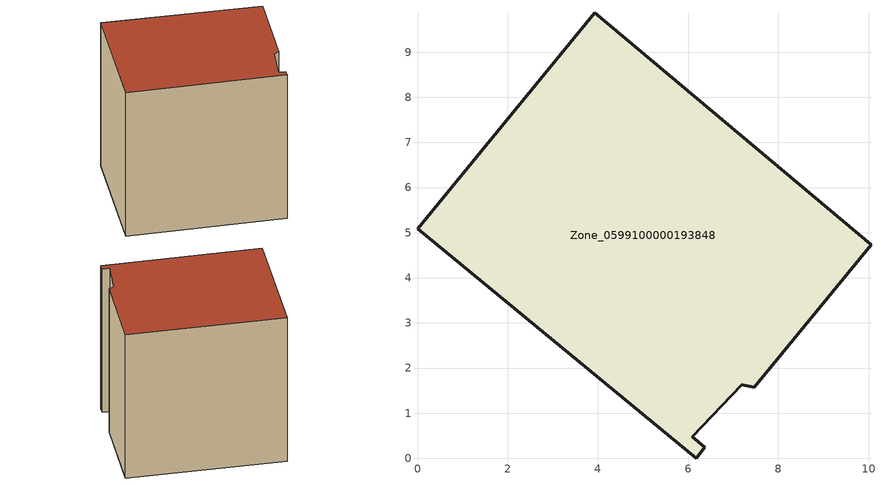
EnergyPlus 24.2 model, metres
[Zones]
Zone_0599100000193848
 floor ground (C_G): 0,5.09 3.92,9.87 10.05,4.73 7.47,1.58 7.19,1.63 6.09,0.48 6.37,0.24 6.18,0 z0
 wall outside (C_F): 6.09,0.48 7.19,1.63 7.47,1.58 10.05,4.73 3.92,9.87 0,5.09 6.18,0 6.37,0.24 6.09,0.48 z0:8.42
 roof outside (C_R): 10.05,4.73 3.92,9.87 0,5.09 6.18,0 6.37,0.24 6.09,0.48 7.19,1.63 7.47,1.58 z8.42
[BUILDING]
Pand.0599100000193848: North Axis=0; Terrain=City; Loads Convergence Tolerance Value=0.04; Temperature Convergence Tolerance Value=0.4; Solar Distribution=FullExterior; Maximum Number of Warmup Days=25; Minimum Number of Warmup Days=1
[Site:Location]
Rotterdam.The.Hague.AP_ZH_NLD Design_Conditions: Latitude=51.96; Longitude=4.45; Time Zone=1; Elevation=-4.5
[SITE:GROUNDTEMPERATURE:BUILDINGSURFACE]
18, 18, 18, 18, 18, 18, 18, 18, 18, 18, 18, 18
[MATERIAL] Thermal Absorptance=0.9; Solar Absorptance=0.7; Visible Absorptance=0.7
Name | Roughness | Thickness | Conductivity | Density | Specific Heat
G.TI.1946-1964 | MediumSmooth | 0.15 | 1 | 540 | 1210
F.TI.1946-1964 | Rough | 0.3 | 0.857143 | 1920 | 840
R.TI.1946-1964 | MediumRough | 0.2 | 0.277778 | 1500 | 1000
[CONSTRUCTION]
C_G: G.TI.1946-1964
C_F: F.TI.1946-1964
C_R: R.TI.1946-1964
[ZONE]
Zone_0599100000193848: Type=1; Multiplier=1; Ceiling Height=Autocalculate; Volume=Autocalculate; Floor Area=autocalculate; Part of Total Floor Area=Yes
[ZONEINFILTRATION:DESIGNFLOWRATE]
Infil_Zone_0599100000193848: Zone or ZoneList or Space or SpaceList=Zone_0599100000193848; Schedule=AlwaysOn; Design Flow Rate Calculation Method=Flow/Area; Flow Rate per Floor Area=0.003; Constant Term Coefficient=1; Temperature Term Coefficient=0; Velocity Term Coefficient=0; Velocity Squared Term Coefficient=0
[HVACTEMPLATE:ZONE:IDEALLOADSAIRSYSTEM]
Zone_0599100000193848: Maximum Heating Supply Air Temperature=50; Minimum Cooling Supply Air Temperature=13; Maximum Heating Supply Air Humidity Ratio=0.0156; Minimum Cooling Supply Air Humidity Ratio=0.0077; Heating Limit=NoLimit; Cooling Limit=NoLimit; Dehumidification Control Type=ConstantSensibleHeatRatio; Cooling Sensible Heat Ratio=0.7; Dehumidification Setpoint=60; Humidification Control Type=None; Humidification Setpoint=30; Outdoor Air Method=None; Outdoor Air Flow Rate per Person=0.00944; Outdoor Air Flow Rate per Zone Floor Area=0; Outdoor Air Flow Rate per Zone=0; Demand Controlled Ventilation Type=None; Outdoor Air Economizer Type=NoEconomizer; Heat Recovery Type=None; Sensible Heat Recovery Effectiveness=0.7; Latent Heat Recovery Effectiveness=0.65
[ZONECONTROL:THERMOSTAT]
ThermostatControl_Zone_0599100000193848: Zone or ZoneList=Zone_0599100000193848; Control Type Schedule=DualSetpointControlType; Control 1=Thermostat_Zone_0599100000193848; Temperature Difference Between Cutout And Setpoint=0
[THERMOSTATSETPOINT:DUALSETPOINT]
Thermostat_Zone_0599100000193848: Heating Setpoint Temperature Schedule=HeatingSetpoint_Zone_0599100000193848; Cooling Setpoint Temperature Schedule=CoolingSetpoint_Zone_0599100000193848
[SCHEDULE:COMPACT]
HeatingSetpoint_Zone_0599100000193848: Through: 12/31, For: AllDays, Until: 24:00, 21
CoolingSetpoint_Zone_0599100000193848: Through: 12/31, For: AllDays, Until: 24:00, 24
DualSetpointControlType: Through: 12/31, For: AllDays, Until: 24:00, 4
AlwaysOn: Through: 12/31, For: AllDays, Until: 24:00, 1
